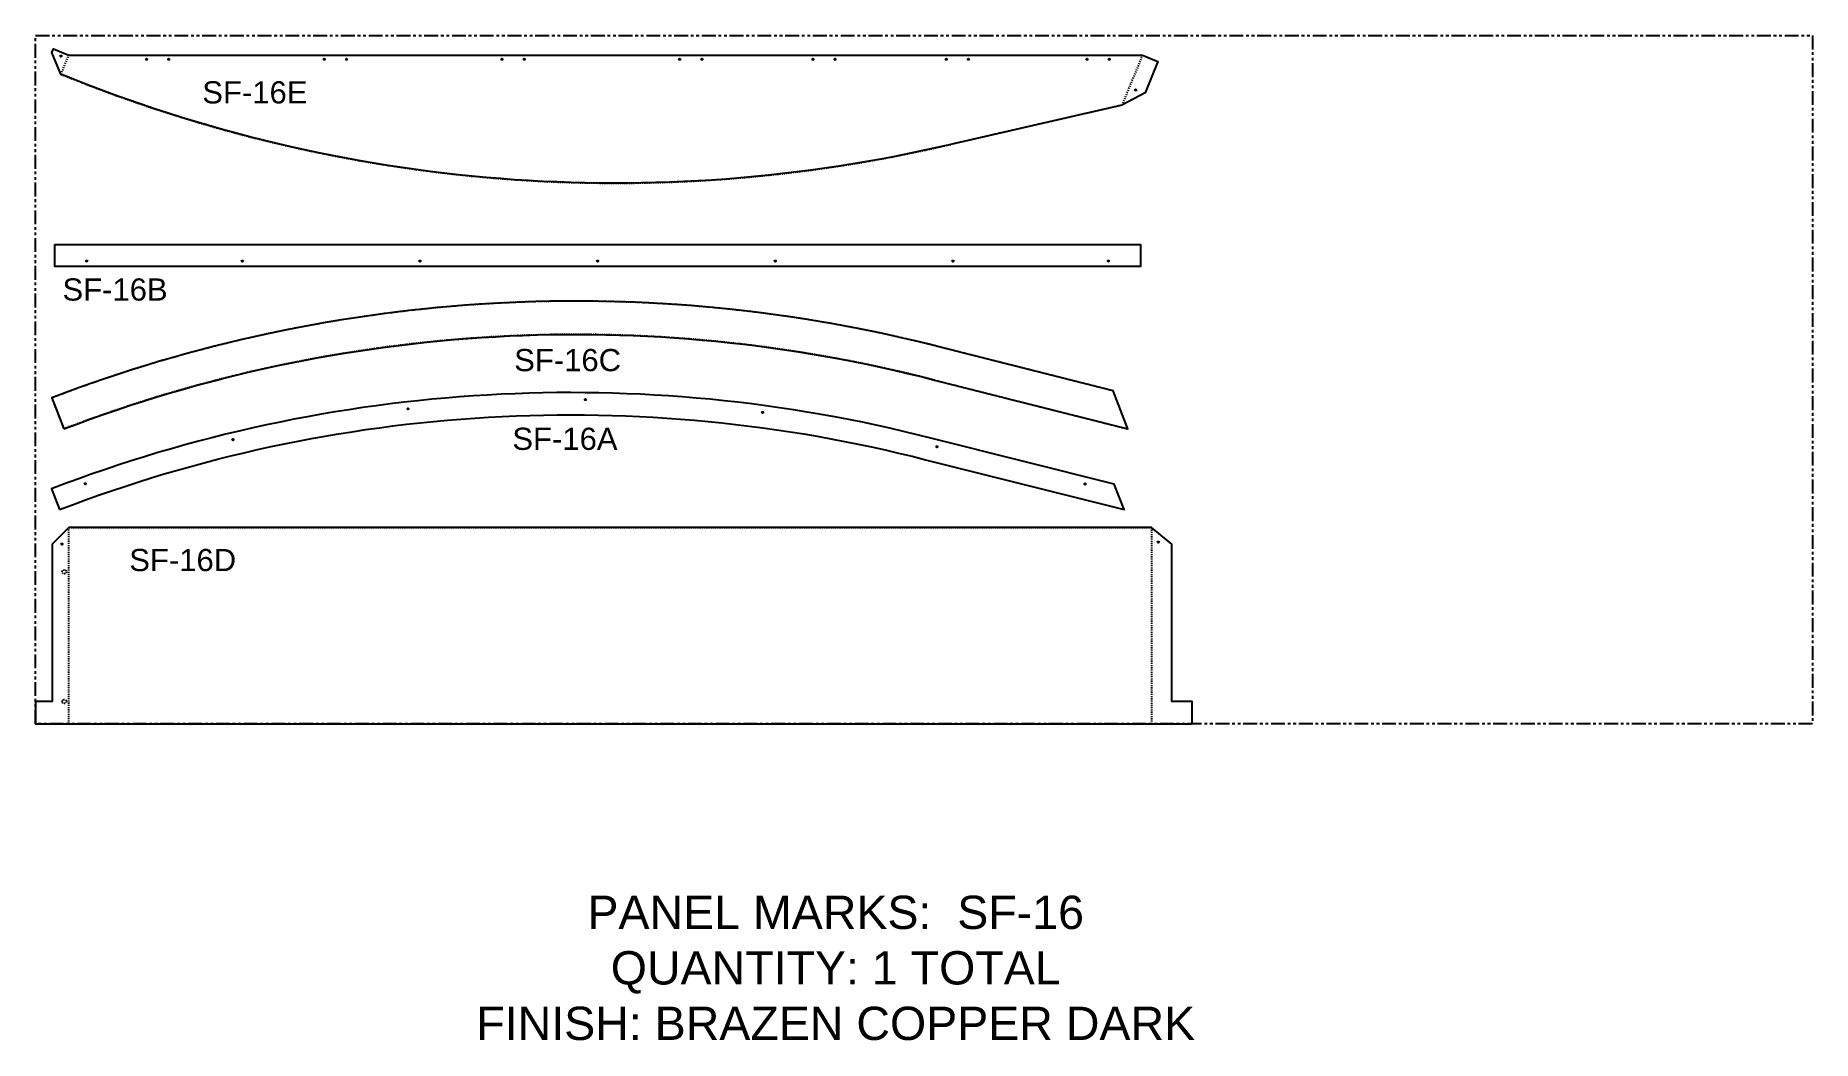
# Model space of a CAD drawing. Header units: inches. Extents: x 0 to 160, y -29 to 62.
import ezdxf

# ---------------------------------------------------------------- set-up
doc = ezdxf.new("R2010")
doc.units = ezdxf.units.IN
doc.header["$MEASUREMENT"] = 0
doc.linetypes.add('HIDDEN', pattern=[0.375, 0.25, -0.125])
doc.linetypes.add('PHANTOM', pattern=[2.5, 1.25, -0.25, 0.25, -0.25, 0.25, -0.25])
for name, color, linetype in [('CUT', 7, 'Continuous'), ('DIMS', 1, 'Continuous'), ('HOLES', 6, 'Continuous'), ('ROUT', 1, 'HIDDEN'), ('SHEET', 5, 'PHANTOM'), ('TEXT', 2, 'PHANTOM'), ('WEEPS', 3, 'HIDDEN')]:
    doc.layers.add(name, color=color, linetype=linetype)
doc.styles.get("Standard").update_dxf_attribs({"font": 'arial.ttf'})

msp = doc.modelspace()

# ---------------------------------------------------------------- linework, layer by layer
at = {"layer": 'CUT'}
msp.add_lwpolyline([(97.82, 55.72), (82.41, 52.19, -0.155826), (2.29, 58.51), (1.48, 60.47), (1.61, 60.81), (3, 60.24), (99.68, 60.24), (101.07, 59.67), (99.91, 56.85)], format="xyb", close=True, dxfattribs=at)
at = {"layer": 'CUT', "elevation": 0}
msp.add_lwpolyline([(1.73, 43.18), (99.48, 43.18), (99.48, 41.18), (1.73, 41.18)], close=True, dxfattribs=at)
at = {"layer": 'CUT', "ltscale": 0.25, "elevation": 0}
msp.add_lwpolyline([(2.54, 26.56, -0.15581), (80.95, 30.96), (98.35, 26.56), (97.03, 29.99), (81.7, 33.87, 0.15583), (1.46, 29.36)], format="xyb", close=True, dxfattribs=at)
msp.add_lwpolyline([(2.15, 19.29, -0.155805), (80.14, 23.79), (98.02, 19.29), (97.13, 21.58), (80.63, 25.73, 0.155816), (1.43, 21.16), (2.15, 19.29)], format="xyb", dxfattribs=at)
at = {"layer": 'CUT'}
msp.add_lwpolyline([(0, 2), (0, 0), (104.15, 0), (104.15, 2), (102.31, 2), (102.31, 16.19), (100.47, 17.69), (3, 17.69), (1.5, 16.19), (1.5, 2)], close=True, dxfattribs=at)
at = {"layer": 'HOLES', "ltscale": 0.25}
for centre in [(2.29, 60.15), (10, 59.86), (12, 59.86), (26, 59.86), (28, 59.86), (42, 59.86), (44, 59.86), (58, 59.86), (60, 59.86), (70, 59.86), (72, 59.86), (82, 59.86), (84, 59.86), (94.68, 59.86), (96.68, 59.86), (99.06, 57.1), (4.61, 41.68), (18.61, 41.68), (34.61, 41.68), (50.61, 41.68), (66.61, 41.68), (82.61, 41.68), (96.61, 41.68), (49.51, 29.2), (33.53, 28.37), (65.47, 28.05), (17.77, 25.59), (81.16, 24.95), (4.47, 21.62), (94.5, 21.6), (2.38, 16.18), (101.09, 16.37)]:
    msp.add_circle(centre, 0.0625, dxfattribs=at)
at = {"layer": 'ROUT', "ltscale": 0.25, "elevation": 0}
msp.add_lwpolyline([(99.68, 60.24), (97.82, 55.72), (82.41, 52.19, -0.155826), (2.29, 58.51), (3, 60.24)], format="xyb", dxfattribs=at)
at = {"layer": 'ROUT', "elevation": 0}
msp.add_lwpolyline([(1.73, 41.18), (1.73, 43.18), (99.48, 43.18), (99.48, 41.18)], dxfattribs=at)
at = {"layer": 'ROUT', "ltscale": 0.25, "elevation": 0}
msp.add_lwpolyline([(2.54, 26.56, -0.15581), (80.95, 30.96), (98.35, 26.56), (97.03, 29.99), (81.7, 33.87, 0.15583), (1.46, 29.36)], format="xyb", close=True, dxfattribs=at)
at = {"layer": 'ROUT', "ltscale": 0.25}
for points in [[(3, 0), (3, 17.69), (100.47, 17.69), (100.47, 0)], [(0, 2), (0, 0), (104.15, 0), (104.15, 2)]]:
    msp.add_lwpolyline(points, dxfattribs=at)
at = {"layer": 'SHEET'}
msp.add_lwpolyline([(0, 62), (160, 62), (160, 0), (0, 0)], close=True, dxfattribs=at)
at = {"layer": 'WEEPS', "ltscale": 0.25}
for centre in [(2.59, 13.69), (2.59, 2, 0)]:
    msp.add_circle(centre, 0.188, dxfattribs=at)

# ---------------------------------------------------------------- texts
at = {"layer": 'DIMS', "ltscale": 0.25, "char_height": 2, "attachment_point": 2}
for s, insert in [('SF-16E', (19.75, 57.88)), ('SF-16B', (7.16, 40.12)), ('SF-16C', (47.91, 33.76)), ('SF-16A', (47.67, 26.67)), ('SF-16D', (13.25, 15.75))]:
    msp.add_mtext_dynamic_manual_height_columns(s, width=3.0859, gutter_width=10, heights=[0], dxfattribs=dict(at, insert=insert))
at = {"layer": 'TEXT', "insert": (72.05, -22.01), "char_height": 3, "attachment_point": 5}
msp.add_mtext_dynamic_manual_height_columns('PANEL MARKS:  SF-16\\PQUANTITY: 1 TOTAL\\PFINISH: BRAZEN COPPER DARK', width=199.7409, gutter_width=1, heights=[0], dxfattribs=at)

doc.saveas('drawing.dxf')
